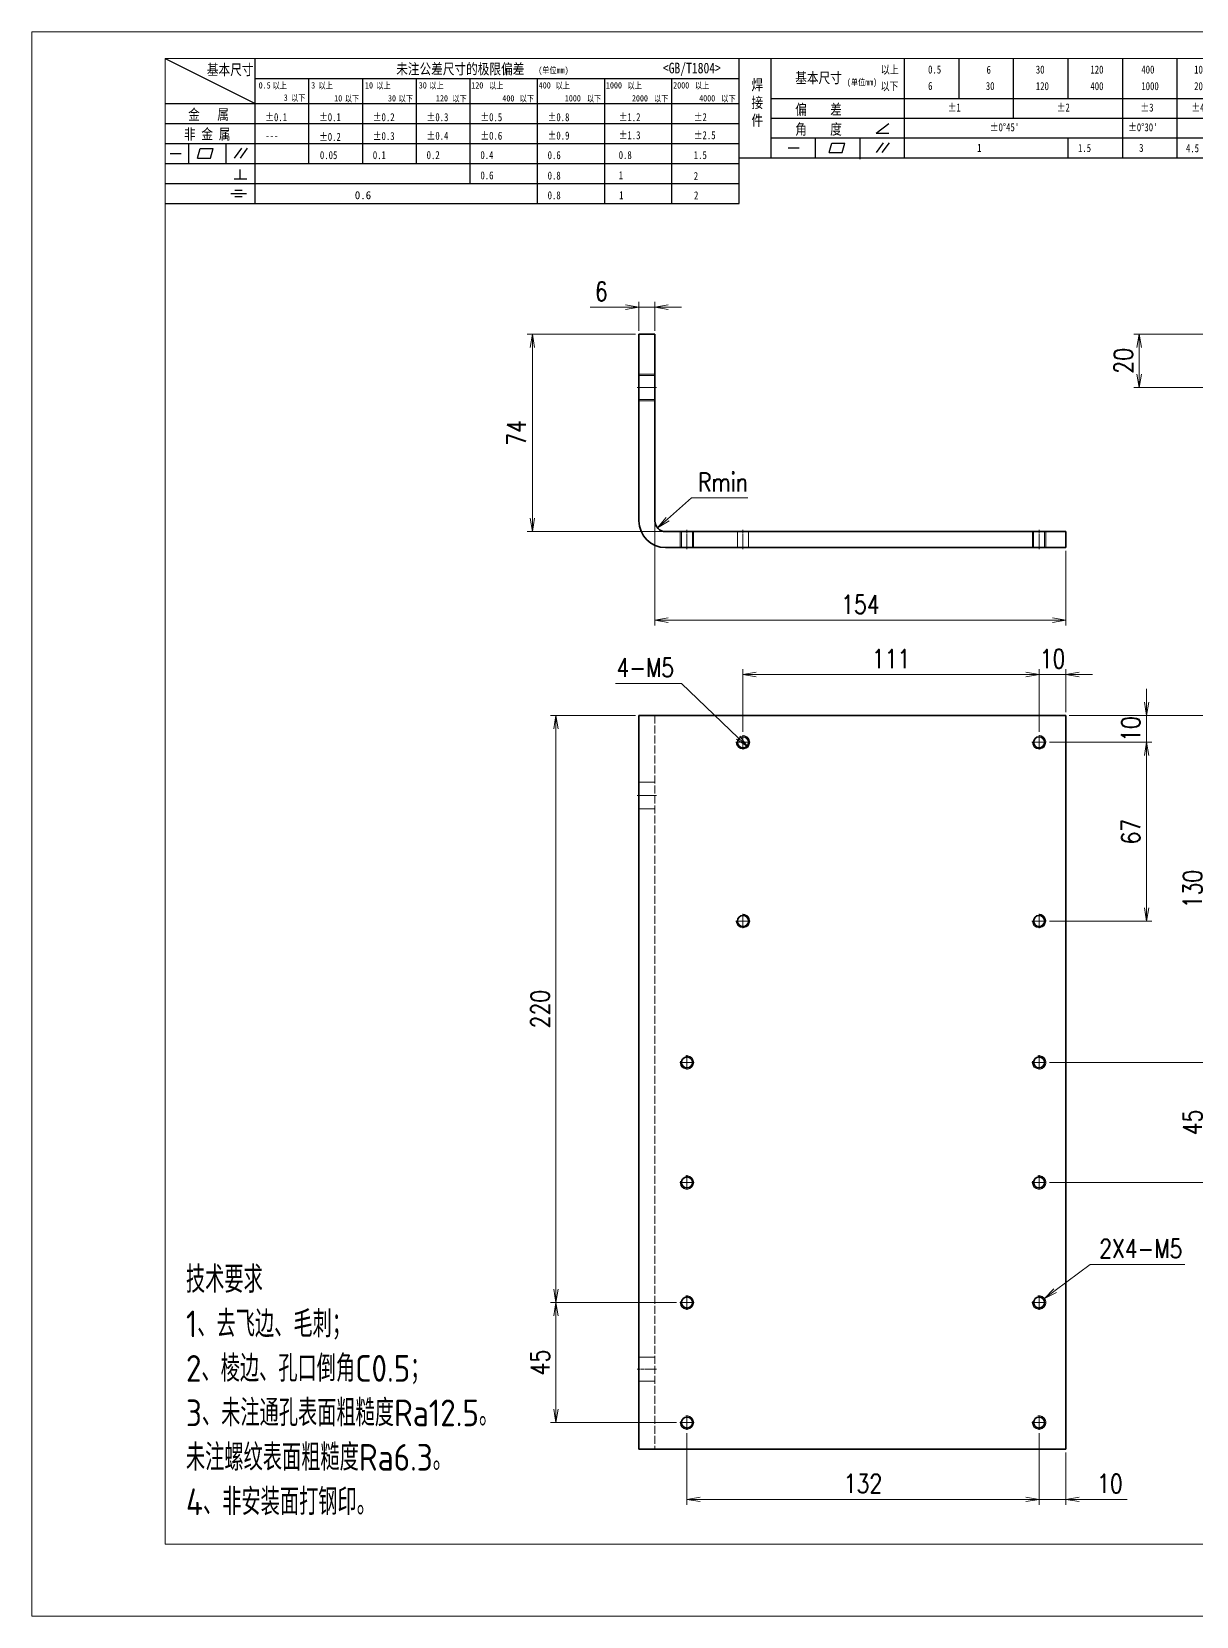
# Model space of a CAD drawing. Header units: inches. Extents: x 269 to 10986, y 1043 to 4337.
# Drawn here: x 2165 to 2601, y 3497 to 4091 of the extents above; entities that cross this region are included whole.
import ezdxf

# ---------------------------------------------------------------- set-up
doc = ezdxf.new("R2010")
doc.units = ezdxf.units.IN
doc.header["$MEASUREMENT"] = 0
doc.linetypes.add('AM_ISO02W050x2', pattern=[3.75, 3, -0.75])
doc.linetypes.add('AM_ISO08W050x2', pattern=[9, 6, -0.75, 1.5, -0.75])
for name, color, linetype, lineweight in [('中心线', 2, 'AM_ISO08W050x2', 18), ('图框', 7, 'Continuous', 18), ('标注线', 3, 'Continuous', 18), ('粗实线', 7, 'Continuous', 35), ('细实线', 3, 'Continuous', 18), ('虚线', 1, 'AM_ISO02W050x2', 18)]:
    doc.layers.add(name, color=color, linetype=linetype, lineweight=lineweight)
doc.layers.add('图\\M+19E79\\M+195B6\\M+18E9A', color=7, linetype='Continuous')
doc.layers.add('打印', color=7, linetype='Continuous', lineweight=15, plot=False)
doc.layers.add('打印-禁用', color=7, linetype='Continuous', lineweight=15, plot=False)
doc.styles.add('DIM', font='romans.shx', dxfattribs={"width": 0.8, "bigfont": 'bigfont.shx'})
doc.styles.add('国标', font='simfang.ttf', dxfattribs={"width": 0.8})
doc.styles.add('机械长仿宋', font='gbenor.shx', dxfattribs={"height": 1, "bigfont": 'gbcbig.shx'})
doc.dimstyles.new('XR 1-2$0', dxfattribs={"dimscale": 2, "dimtxt": 3.5, "dimasz": 2.5, "dimexe": 1, "dimexo": 0.625, "dimgap": 1.2, "dimtad": 1, "dimdsep": 46, "dimtxsty": 'DIM', "dimblk": 'OPEN', "dimcen": 0, "dimclrd": 8, "dimclre": 8, "dimclrt": 2, "dimazin": 2, "dimtfac": 0.5, "dimtmove": 0, "dimatfit": 3, "dimldrblk": 'OPEN', "dimfxl": 0, "dimtolj": 2, "dimlwd": 13, "dimlwe": 13, "dimarcsym": 0})
doc.dimstyles.new('XR 1-2$3', dxfattribs={"dimscale": 2, "dimtxt": 3.5, "dimasz": 2.5, "dimexe": 1, "dimexo": 0.625, "dimgap": 1.2, "dimtad": 1, "dimtoh": 1, "dimdsep": 46, "dimtxsty": 'DIM', "dimblk": 'OPEN', "dimcen": 0, "dimclrd": 8, "dimclre": 8, "dimclrt": 2, "dimazin": 2, "dimtfac": 0.5, "dimtofl": 0, "dimtmove": 0, "dimatfit": 3, "dimldrblk": 'OPEN', "dimfxl": 0, "dimtolj": 2, "dimlwd": 18, "dimlwe": 18, "dimarcsym": 0})
doc.dimstyles.new('XR 1-2$4', dxfattribs={"dimscale": 2, "dimtxt": 3.5, "dimasz": 2.5, "dimexe": 1, "dimexo": 0.625, "dimgap": 1.2, "dimtad": 1, "dimtoh": 1, "dimdsep": 46, "dimtxsty": 'DIM', "dimblk": 'OPEN', "dimcen": 0, "dimclrd": 8, "dimclre": 8, "dimclrt": 2, "dimazin": 2, "dimtfac": 0.5, "dimtofl": 0, "dimtmove": 0, "dimatfit": 3, "dimldrblk": 'OPEN', "dimfxl": 0, "dimtolj": 2, "dimlwd": 18, "dimlwe": 18, "dimarcsym": 0})

# ---------------------------------------------------------------- blocks, each defined once
blk = doc.blocks.new('GZDEH零件A3图框V01版')
at = {"layer": '图\\M+19E79\\M+195B6\\M+18E9A', "color": 9}
for p, q in [((2882.49, -1554.46), (2899.37, -1562.92)), ((2899.37, -1581.67), (2899.37, -1554.46)), ((2990.09, -1581.67), (2990.09, -1554.46)), ((2996.09, -1573.08), (2996.09, -1554.46)), ((3021.09, -1561.98), (3021.09, -1554.46)), ((3031.31, -1561.98), (3031.31, -1554.46)), ((3041.53, -1561.98), (3041.53, -1554.46)), ((3051.75, -1561.98), (3051.75, -1554.46)), ((3061.98, -1561.98), (3061.98, -1554.46)), ((3072.2, -1561.98), (3072.2, -1554.46)), ((2899.37, -1558.24), (2990.09, -1558.24)), ((2909.45, -1574.17), (2909.45, -1558.24)), ((2919.53, -1574.17), (2919.53, -1558.24)), ((2929.61, -1574.17), (2929.61, -1558.24)), ((2939.69, -1577.92), (2939.69, -1558.24)), ((2952.29, -1581.67), (2952.29, -1558.24)), ((2964.89, -1581.67), (2964.89, -1558.24)), ((2977.49, -1581.67), (2977.49, -1558.24)), ((2996.09, -1561.98), (3113.09, -1561.98)), ((3021.09, -1573.08), (3021.09, -1561.98)), ((3041.53, -1565.68), (3041.53, -1561.98)), ((3061.98, -1573.08), (3061.98, -1561.98)), ((3072.2, -1573.08), (3072.2, -1561.98)), ((2882.49, -1562.92), (2990.09, -1562.92)), ((2882.49, -1566.67), (2990.09, -1566.67)), ((2996.09, -1565.68), (3113.09, -1565.68)), ((3015.75, -1568.51), (3018.15, -1566.66)), ((2882.49, -1570.42), (2990.09, -1570.42)), ((2886.92, -1574.12), (2886.92, -1570.42)), ((2893.91, -1574.12), (2893.91, -1570.42)), ((2996.09, -1569.38), (3113.09, -1569.38)), ((3004.42, -1573.08), (3004.42, -1569.38)), ((3006.97, -1572.12), (3007.45, -1570.33)), ((3007.45, -1570.33), (3009.86, -1570.33)), ((3009.39, -1572.12), (3009.86, -1570.33)), ((3012.75, -1573.08), (3012.75, -1569.38)), ((3015.75, -1568.51), (3018.15, -1568.51)), ((3015.81, -1572.12), (3017.15, -1570.26)), ((3016.89, -1572.12), (3018.23, -1570.26)), ((3051.75, -1573.08), (3051.75, -1569.38)), ((2883.43, -1572.27), (2885.49, -1572.27)), ((2888.59, -1573.16), (2889.07, -1571.37)), ((2888.59, -1573.16), (2891, -1573.16)), ((2889.07, -1571.37), (2891.48, -1571.37)), ((2891, -1573.16), (2891.48, -1571.37)), ((2895.52, -1573.16), (2896.85, -1571.3)), ((2896.6, -1573.16), (2897.94, -1571.3)), ((2990.09, -1573.08), (3113.09, -1573.08)), ((2999.26, -1571.23), (3001.32, -1571.23)), ((3006.97, -1572.12), (3009.39, -1572.12)), ((3012.75, -1573.33), (3012.75, -1573.08)), ((2882.49, -1574.17), (2990.09, -1574.17)), ((2895.42, -1577.05), (2897.81, -1577.05)), ((2896.58, -1577.05), (2896.58, -1575.28)), ((2882.49, -1577.92), (2990.09, -1577.92)), ((2894.79, -1579.77), (2897.77, -1579.77)), ((2895.57, -1579.17), (2896.92, -1579.17)), ((2882.49, -1581.67), (2990.09, -1581.67)), ((2895.57, -1580.37), (2896.93, -1580.37))]:
    blk.add_line(p, q, dxfattribs=at)
at = {"layer": '图框', "linetype": 'Continuous'}
for p, q in [((2882.49, -1554.46), (2882.49, -1832.96)), ((3272.49, -1554.46), (2882.49, -1554.46)), ((2882.49, -1832.96), (3272.49, -1832.96))]:
    blk.add_line(p, q, dxfattribs=at)
at = {"layer": '打印-禁用', "linetype": 'Continuous'}
for p, q in [((2857.49, -1549.46), (2857.49, -1846.46)), ((3277.49, -1549.46), (2857.49, -1549.46)), ((2857.49, -1846.46), (3277.49, -1846.46))]:
    blk.add_line(p, q, dxfattribs=at)
at = {"layer": '图\\M+19E79\\M+195B6\\M+18E9A', "color": 9, "style": '国标', "width": 0.8}
for s, height, p in [('基本尺寸', 2, (2890.33, -1557.58)), ('未注公差尺寸的极限偏差', 2, (2925.81, -1557.44)), ('<GB/T1804>', 2, (2975.78, -1557.27)), ('以上', 1.5, (3016.64, -1557.33)), ('0.5', 1.5, (3025.49, -1557.3)), ('6', 1.5, (3036.45, -1557.34)), ('30', 1.5, (3045.69, -1557.31)), ('120', 1.5, (3055.91, -1557.31)), ('400', 1.5, (3065.46, -1557.31)), ('1000', 1.5, (3075.36, -1557.31)), ('30', 1.2, (2930.04, -1560.11)), ('基本尺寸', 2, (3000.6, -1559.1)), ('以下', 1.5, (3016.58, -1560.43)), ('6', 1.5, (3025.49, -1560.38)), ('30', 1.5, (3036.31, -1560.39)), ('120', 1.5, (3045.69, -1560.41)), ('400', 1.5, (3055.91, -1560.41)), ('1000', 1.5, (3065.46, -1560.41)), ('2000', 1.5, (3075.36, -1560.41)), ('金   属', 2, (2886.82, -1565.98)), ('±0.1', 1.5, (2901.27, -1566.23)), ('±0.1', 1.5, (2911.35, -1566.23)), ('±0.2', 1.5, (2921.43, -1566.23)), ('±0.3', 1.5, (2931.51, -1566.23)), ('±0.5', 1.5, (2941.59, -1566.23)), ('±0.8', 1.5, (2954.19, -1566.23)), ('±1.2', 1.5, (2967.51, -1566.23)), ('±2', 1.5, (2981.58, -1566.23)), ('偏    差', 2, (3000.6, -1565.04)), ('±1', 1.5, (3029.16, -1564.42)), ('±2', 1.5, (3049.61, -1564.42)), ('±3', 1.5, (3065.3, -1564.42)), ('±4', 1.5, (3074.85, -1564.42)), ('非 金 属', 2, (2886.02, -1569.65)), ('±0.3', 1.5, (2921.43, -1569.77)), ('±0.4', 1.5, (2931.51, -1569.71)), ('±0.6', 1.5, (2941.59, -1569.71)), ('±0.9', 1.5, (2954.19, -1569.68)), ('±1.3', 1.5, (2967.51, -1569.62)), ('±2.5', 1.5, (2981.58, -1569.61)), ('角    度', 2, (3000.6, -1568.74)), ("±0%%D45'", 1.5, (3037.06, -1568.12)), ("±0%%D30'", 1.5, (3062.98, -1568.12)), ('---', 1.5, (2901.27, -1569.65)), ('±0.2', 1.5, (2911.35, -1569.92)), ('1', 1.5, (3034.69, -1571.98)), ('1.5', 1.5, (3053.59, -1572.01)), ('3', 1.5, (3065.05, -1571.98)), ('4.5', 1.5, (3073.82, -1572.05)), ('0.1', 1.5, (2921.43, -1573.34)), ('0.2', 1.5, (2931.51, -1573.33)), ('0.4', 1.5, (2941.59, -1573.33)), ('0.6', 1.5, (2954.19, -1573.35)), ('0.8', 1.5, (2967.51, -1573.33)), ('1.5', 1.5, (2981.58, -1573.34)), ('0.6', 1.5, (2941.59, -1577.14)), ('0.8', 1.5, (2954.19, -1577.17)), ('1', 1.5, (2967.51, -1577.12)), ('2', 1.5, (2981.58, -1577.26)), ('0.8', 1.5, (2954.19, -1580.87)), ('1', 1.5, (2967.59, -1580.86)), ('2', 1.5, (2981.62, -1580.89))]:
    blk.add_text(s, height=height, dxfattribs=at).set_placement(p)
at = {"layer": '图\\M+19E79\\M+195B6\\M+18E9A', "color": 9, "lineweight": 15, "style": '国标', "width": 0.8}
for s, p in [('(单位mm)', (2952.44, -1557.27)), ('0.5', (2900.03, -1560.11)), ('以上', (2902.64, -1560.16)), ('3', (2909.88, -1560.11)), ('以上', (2911.25, -1560.16)), ('10', (2919.96, -1560.11)), ('以上', (2922.09, -1560.16)), ('以上', (2932.02, -1560.16)), ('120', (2939.88, -1560.11)), ('以上', (2943.21, -1560.16)), ('400', (2952.52, -1560.11)), ('以上', (2955.68, -1560.16)), ('1000', (2965.12, -1560.11)), ('以上', (2969.16, -1560.16)), ('2000', (2977.72, -1560.11)), ('以上', (2981.8, -1560.16)), ('(单位mm)', (3010.27, -1559.51)), ('3', (2904.73, -1562.41)), ('以下', (2906.1, -1562.46)), ('10', (2914.19, -1562.54)), ('以下', (2916.18, -1562.59)), ('30', (2924.27, -1562.54)), ('以下', (2926.26, -1562.59)), ('120', (2933.26, -1562.54)), ('以下', (2936.34, -1562.59)), ('400', (2945.7, -1562.54)), ('以下', (2948.94, -1562.59)), ('1000', (2957.41, -1562.54)), ('以下', (2961.54, -1562.59)), ('2000', (2969.99, -1562.54)), ('以下', (2974.14, -1562.59)), ('4000', (2982.59, -1562.54)), ('以下', (2986.74, -1562.59))]:
    blk.add_text(s, height=1.2, dxfattribs=at).set_placement(p)
at = {"layer": '图\\M+19E79\\M+195B6\\M+18E9A', "color": 9, "lineweight": 13, "style": '国标'}
blk.add_text('0.6', height=1.5, dxfattribs=at).set_placement((2918.05, -1580.85))
at = {"layer": '图\\M+19E79\\M+195B6\\M+18E9A', "color": 9, "style": '国标'}
for s, insert, char_height, width, attachment_point in [('焊\\P接\\P件', (2992.39, -1558.41), 2, 3.1877, 1), ('0.05', (2911.51, -1573.37), 1.5, 5.1982, 7)]:
    blk.add_mtext(s, dxfattribs=dict(at, insert=insert, char_height=char_height, width=width, attachment_point=attachment_point))
blk = doc.blocks.new('DEH A3')
at = {"layer": '图框'}
blk.add_blockref('GZDEH零件A3图框V01版', (-2857.49, 1846.46), dxfattribs=at)
blk = doc.blocks.new('_Open')
at = {"color": 0, "linetype": 'ByBlock', "lineweight": -2}
for p, q in [((-1, 0.17), (0, 0)), ((-1, -0.17), (0, 0)), ((0, 0), (-1, 0))]:
    blk.add_line(p, q, dxfattribs=at)
blk = doc.blocks.new('*D1124')
at = {"layer": 'Defpoints', "color": 0, "transparency": 16777216}
for p in [(2392.45, 3977.97), (2352.51, 3903.97), (2402.45, 3903.97)]:
    blk.add_point(p, dxfattribs=at)
at = {"layer": '标注线', "color": 8, "lineweight": 13, "transparency": 16777216}
for p, q in [((2391.2, 3977.97), (2350.51, 3977.97)), ((2352.51, 3972.97), (2352.51, 3908.97)), ((2401.2, 3903.97), (2350.51, 3903.97))]:
    blk.add_line(p, q, dxfattribs=at)
at = {"layer": '标注线', "color": 8, "lineweight": 13, "transparency": 16777216, "xscale": 5, "yscale": 5, "zscale": 5}
for p, rotation in [((2352.51, 3977.97), 90), ((2352.51, 3903.97), 270)]:
    blk.add_blockref('_Open', p, dxfattribs=dict(at, rotation=rotation))
at = {"layer": '标注线', "color": 2, "transparency": 16777216, "insert": (2346.61, 3940.97), "char_height": 7, "attachment_point": 5, "rotation": 90, "style": 'DIM'}
blk.add_mtext('\\A2;74', dxfattribs=at)
blk = doc.blocks.new('*D1125')
at = {"layer": 'Defpoints', "color": 0, "transparency": 16777216}
for p in [(2398.45, 3907.97), (2552.45, 3897.97), (2398.45, 3870.78)]:
    blk.add_point(p, dxfattribs=at)
at = {"layer": '标注线', "color": 8, "lineweight": 13, "transparency": 16777216}
for p, q in [((2398.45, 3906.72), (2398.45, 3868.78)), ((2552.45, 3896.72), (2552.45, 3868.78)), ((2547.45, 3870.78), (2403.45, 3870.78))]:
    blk.add_line(p, q, dxfattribs=at)
at = {"layer": '标注线', "color": 8, "lineweight": 13, "transparency": 16777216, "xscale": 5, "yscale": 5, "zscale": 5, "rotation": 180}
blk.add_blockref('_Open', (2398.45, 3870.78), dxfattribs=at)
at = {"layer": '标注线', "color": 8, "lineweight": 13, "transparency": 16777216, "xscale": 5, "yscale": 5, "zscale": 5}
blk.add_blockref('_Open', (2552.45, 3870.78), dxfattribs=at)
at = {"layer": '标注线', "color": 2, "transparency": 16777216, "insert": (2475.45, 3876.68), "char_height": 7, "attachment_point": 5, "style": 'DIM'}
blk.add_mtext('\\A2;154', dxfattribs=at)
blk = doc.blocks.new('*D1126')
at = {"layer": 'Defpoints', "color": 0, "transparency": 16777216}
for p in [(2392.45, 3988.11), (2392.45, 3977.97), (2398.45, 3977.97)]:
    blk.add_point(p, dxfattribs=at)
at = {"layer": '标注线', "color": 8, "lineweight": 13, "transparency": 16777216}
for p, q in [((2387.45, 3988.11), (2374.18, 3988.11)), ((2392.45, 3979.22), (2392.45, 3990.11)), ((2398.45, 3988.11), (2392.45, 3988.11)), ((2398.45, 3979.22), (2398.45, 3990.11)), ((2403.45, 3988.11), (2408.45, 3988.11))]:
    blk.add_line(p, q, dxfattribs=at)
at = {"layer": '标注线', "color": 8, "lineweight": 13, "transparency": 16777216, "xscale": 5, "yscale": 5, "zscale": 5}
blk.add_blockref('_Open', (2392.45, 3988.11), dxfattribs=at)
at = {"layer": '标注线', "color": 8, "lineweight": 13, "transparency": 16777216, "xscale": 5, "yscale": 5, "zscale": 5, "rotation": 180}
blk.add_blockref('_Open', (2398.45, 3988.11), dxfattribs=at)
at = {"layer": '标注线', "color": 2, "transparency": 16777216, "insert": (2378.31, 3994.01), "char_height": 7, "attachment_point": 5, "style": 'DIM'}
blk.add_mtext('\\A2;6', dxfattribs=at)
blk = doc.blocks.new('*D1127')
at = {"layer": 'Defpoints', "color": 0, "transparency": 16777216}
for p in [(2399.45, 3905.32), (2402.45, 3907.97)]:
    blk.add_point(p, dxfattribs=at)
at = {"layer": '标注线', "color": 8, "lineweight": 18, "transparency": 16777216}
for p, q in [((2412.2, 3916.57), (2403.2, 3908.63)), ((2433.26, 3916.57), (2412.2, 3916.57))]:
    blk.add_line(p, q, dxfattribs=at)
at = {"layer": '标注线', "color": 8, "lineweight": 18, "transparency": 16777216, "xscale": 5, "yscale": 5, "zscale": 5, "rotation": 221.4023541219483}
blk.add_blockref('_Open', (2399.45, 3905.32), dxfattribs=at)
at = {"layer": '标注线', "color": 2, "transparency": 16777216, "insert": (2423.93, 3922.47), "char_height": 7, "attachment_point": 5, "style": 'DIM'}
blk.add_mtext('\\A2;{\\Fromans,bigfont|c134;Rmin}', dxfattribs=at)
blk = doc.blocks.new('*D1131')
at = {"layer": 'Defpoints', "color": 0, "transparency": 16777216}
for p in [(2579.94, 3977.97), (2605.65, 3977.97), (2629.15, 3957.97)]:
    blk.add_point(p, dxfattribs=at)
at = {"layer": '标注线', "color": 8, "lineweight": 13, "transparency": 16777216}
for p, q in [((2604.4, 3977.97), (2577.94, 3977.97)), ((2579.94, 3962.97), (2579.94, 3972.97)), ((2627.9, 3957.97), (2577.94, 3957.97))]:
    blk.add_line(p, q, dxfattribs=at)
at = {"layer": '标注线', "color": 8, "lineweight": 13, "transparency": 16777216, "xscale": 5, "yscale": 5, "zscale": 5}
for p, rotation in [((2579.94, 3977.97), 90), ((2579.94, 3957.97), 270)]:
    blk.add_blockref('_Open', p, dxfattribs=dict(at, rotation=rotation))
at = {"layer": '标注线', "color": 2, "transparency": 16777216, "insert": (2574.04, 3967.97), "char_height": 7, "attachment_point": 5, "rotation": 90, "style": 'DIM'}
blk.add_mtext('\\A2;20', dxfattribs=at)
blk = doc.blocks.new('*D1133')
at = {"layer": 'Defpoints', "color": 0, "transparency": 16777216}
for p in [(2542.45, 3850.42), (2552.45, 3834.98), (2542.45, 3827.67)]:
    blk.add_point(p, dxfattribs=at)
at = {"layer": '标注线', "color": 8, "lineweight": 13, "transparency": 16777216}
for p, q in [((2537.45, 3850.42), (2532.45, 3850.42)), ((2542.45, 3828.92), (2542.45, 3852.42)), ((2552.45, 3850.42), (2542.45, 3850.42)), ((2552.45, 3836.23), (2552.45, 3852.42)), ((2557.45, 3850.42), (2562.45, 3850.42))]:
    blk.add_line(p, q, dxfattribs=at)
at = {"layer": '标注线', "color": 8, "lineweight": 13, "transparency": 16777216, "xscale": 5, "yscale": 5, "zscale": 5}
blk.add_blockref('_Open', (2542.45, 3850.42), dxfattribs=at)
at = {"layer": '标注线', "color": 8, "lineweight": 13, "transparency": 16777216, "xscale": 5, "yscale": 5, "zscale": 5, "rotation": 180}
blk.add_blockref('_Open', (2552.45, 3850.42), dxfattribs=at)
at = {"layer": '标注线', "color": 2, "transparency": 16777216, "insert": (2547.45, 3856.32), "char_height": 7, "attachment_point": 5, "style": 'DIM'}
blk.add_mtext('\\A2;10', dxfattribs=at)
blk = doc.blocks.new('*D1134')
at = {"layer": 'Defpoints', "color": 0, "transparency": 16777216}
for p in [(2542.45, 3850.42), (2542.45, 3843.29), (2431.45, 3827.67)]:
    blk.add_point(p, dxfattribs=at)
at = {"layer": '标注线', "color": 8, "lineweight": 13, "transparency": 16777216}
for p, q in [((2431.45, 3828.92), (2431.45, 3852.42)), ((2436.45, 3850.42), (2537.45, 3850.42)), ((2542.45, 3844.54), (2542.45, 3852.42))]:
    blk.add_line(p, q, dxfattribs=at)
at = {"layer": '标注线', "color": 8, "lineweight": 13, "transparency": 16777216, "xscale": 5, "yscale": 5, "zscale": 5, "rotation": 180}
blk.add_blockref('_Open', (2431.45, 3850.42), dxfattribs=at)
at = {"layer": '标注线', "color": 8, "lineweight": 13, "transparency": 16777216, "xscale": 5, "yscale": 5, "zscale": 5}
blk.add_blockref('_Open', (2542.45, 3850.42), dxfattribs=at)
at = {"layer": '标注线', "color": 2, "transparency": 16777216, "insert": (2486.95, 3856.32), "char_height": 7, "attachment_point": 5, "style": 'DIM'}
blk.add_mtext('\\A2;111', dxfattribs=at)
blk = doc.blocks.new('*D1135')
at = {"layer": 'Defpoints', "color": 0, "transparency": 16777216}
for p in [(2552.45, 3834.98), (2582.75, 3834.98), (2545.13, 3824.98)]:
    blk.add_point(p, dxfattribs=at)
at = {"layer": '标注线', "color": 8, "lineweight": 13, "transparency": 16777216}
for p, q in [((2582.75, 3839.98), (2582.75, 3844.98)), ((2553.7, 3834.98), (2584.75, 3834.98)), ((2582.75, 3824.98), (2582.75, 3834.98)), ((2546.38, 3824.98), (2584.75, 3824.98)), ((2582.75, 3819.98), (2582.75, 3814.98))]:
    blk.add_line(p, q, dxfattribs=at)
at = {"layer": '标注线', "color": 8, "lineweight": 13, "transparency": 16777216, "xscale": 5, "yscale": 5, "zscale": 5}
for p, rotation in [((2582.75, 3834.98), 270), ((2582.75, 3824.98), 90)]:
    blk.add_blockref('_Open', p, dxfattribs=dict(at, rotation=rotation))
at = {"layer": '标注线', "color": 2, "transparency": 16777216, "insert": (2576.85, 3829.98), "char_height": 7, "attachment_point": 5, "rotation": 90, "style": 'DIM'}
blk.add_mtext('\\A2;10', dxfattribs=at)
blk = doc.blocks.new('*D1136')
at = {"layer": 'Defpoints', "color": 0, "transparency": 16777216}
for p in [(2563.45, 3824.98), (2545.13, 3757.98), (2582.75, 3757.98)]:
    blk.add_point(p, dxfattribs=at)
at = {"layer": '标注线', "color": 8, "lineweight": 13, "transparency": 16777216}
for p, q in [((2564.7, 3824.98), (2584.75, 3824.98)), ((2582.75, 3819.98), (2582.75, 3762.98)), ((2546.38, 3757.98), (2584.75, 3757.98))]:
    blk.add_line(p, q, dxfattribs=at)
at = {"layer": '标注线', "color": 8, "lineweight": 13, "transparency": 16777216, "xscale": 5, "yscale": 5, "zscale": 5}
for p, rotation in [((2582.75, 3824.98), 90), ((2582.75, 3757.98), 270)]:
    blk.add_blockref('_Open', p, dxfattribs=dict(at, rotation=rotation))
at = {"layer": '标注线', "color": 2, "transparency": 16777216, "insert": (2576.85, 3791.48), "char_height": 7, "attachment_point": 5, "rotation": 90, "style": 'DIM'}
blk.add_mtext('\\A2;67', dxfattribs=at)
blk = doc.blocks.new('*D1137')
at = {"layer": 'Defpoints', "color": 0, "transparency": 16777216}
for p in [(2557.51, 3834.98), (2605.87, 3834.98), (2545.13, 3704.98)]:
    blk.add_point(p, dxfattribs=at)
at = {"layer": '标注线', "color": 8, "lineweight": 13, "transparency": 16777216}
for p, q in [((2558.76, 3834.98), (2607.87, 3834.98)), ((2605.87, 3709.98), (2605.87, 3829.98)), ((2546.38, 3704.98), (2607.87, 3704.98))]:
    blk.add_line(p, q, dxfattribs=at)
at = {"layer": '标注线', "color": 8, "lineweight": 13, "transparency": 16777216, "xscale": 5, "yscale": 5, "zscale": 5}
for p, rotation in [((2605.87, 3834.98), 90), ((2605.87, 3704.98), 270)]:
    blk.add_blockref('_Open', p, dxfattribs=dict(at, rotation=rotation))
at = {"layer": '标注线', "color": 2, "transparency": 16777216, "insert": (2599.97, 3769.98), "char_height": 7, "attachment_point": 5, "rotation": 90, "style": 'DIM'}
blk.add_mtext('\\A2;130', dxfattribs=at)
blk = doc.blocks.new('*D1138')
at = {"layer": 'Defpoints', "color": 0, "transparency": 16777216}
for p in [(2567.39, 3704.98), (2545.13, 3659.98), (2605.87, 3659.98)]:
    blk.add_point(p, dxfattribs=at)
at = {"layer": '标注线', "color": 8, "lineweight": 13, "transparency": 16777216}
for p, q in [((2568.64, 3704.98), (2607.87, 3704.98)), ((2605.87, 3699.98), (2605.87, 3664.98)), ((2546.38, 3659.98), (2607.87, 3659.98))]:
    blk.add_line(p, q, dxfattribs=at)
at = {"layer": '标注线', "color": 8, "lineweight": 13, "transparency": 16777216, "xscale": 5, "yscale": 5, "zscale": 5}
for p, rotation in [((2605.87, 3704.98), 90), ((2605.87, 3659.98), 270)]:
    blk.add_blockref('_Open', p, dxfattribs=dict(at, rotation=rotation))
at = {"layer": '标注线', "color": 2, "transparency": 16777216, "insert": (2599.97, 3682.48), "char_height": 7, "attachment_point": 5, "rotation": 90, "style": 'DIM'}
blk.add_mtext('\\A2;45', dxfattribs=at)
blk = doc.blocks.new('*D1139')
at = {"layer": 'Defpoints', "color": 0, "transparency": 16777216}
for p in [(2361.34, 3834.98), (2392.45, 3834.98), (2407.76, 3614.98)]:
    blk.add_point(p, dxfattribs=at)
at = {"layer": '标注线', "color": 8, "lineweight": 13, "transparency": 16777216}
for p, q in [((2391.2, 3834.98), (2359.34, 3834.98)), ((2361.34, 3619.98), (2361.34, 3829.98)), ((2406.51, 3614.98), (2359.34, 3614.98))]:
    blk.add_line(p, q, dxfattribs=at)
at = {"layer": '标注线', "color": 8, "lineweight": 13, "transparency": 16777216, "xscale": 5, "yscale": 5, "zscale": 5}
for p, rotation in [((2361.34, 3834.98), 90), ((2361.34, 3614.98), 270)]:
    blk.add_blockref('_Open', p, dxfattribs=dict(at, rotation=rotation))
at = {"layer": '标注线', "color": 2, "transparency": 16777216, "insert": (2355.44, 3724.98), "char_height": 7, "attachment_point": 5, "rotation": 90, "style": 'DIM'}
blk.add_mtext('\\A2;220', dxfattribs=at)
blk = doc.blocks.new('*D1140')
at = {"layer": 'Defpoints', "color": 0, "transparency": 16777216}
for p in [(2361.34, 3614.98), (2379.05, 3614.98), (2407.76, 3569.98)]:
    blk.add_point(p, dxfattribs=at)
at = {"layer": '标注线', "color": 8, "lineweight": 13, "transparency": 16777216}
for p, q in [((2377.8, 3614.98), (2359.34, 3614.98)), ((2361.34, 3574.98), (2361.34, 3609.98)), ((2406.51, 3569.98), (2359.34, 3569.98))]:
    blk.add_line(p, q, dxfattribs=at)
at = {"layer": '标注线', "color": 8, "lineweight": 13, "transparency": 16777216, "xscale": 5, "yscale": 5, "zscale": 5}
for p, rotation in [((2361.34, 3614.98), 90), ((2361.34, 3569.98), 270)]:
    blk.add_blockref('_Open', p, dxfattribs=dict(at, rotation=rotation))
at = {"layer": '标注线', "color": 2, "transparency": 16777216, "insert": (2355.44, 3592.48), "char_height": 7, "attachment_point": 5, "rotation": 90, "style": 'DIM'}
blk.add_mtext('\\A2;45', dxfattribs=at)
blk = doc.blocks.new('*D1141')
at = {"layer": 'Defpoints', "color": 0, "transparency": 16777216}
for p in [(2542.45, 3567.3), (2552.45, 3559.98), (2552.45, 3541.18)]:
    blk.add_point(p, dxfattribs=at)
at = {"layer": '标注线', "color": 8, "lineweight": 13, "transparency": 16777216}
for p, q in [((2542.45, 3566.05), (2542.45, 3539.18)), ((2552.45, 3558.73), (2552.45, 3539.18)), ((2537.45, 3541.18), (2532.45, 3541.18)), ((2542.45, 3541.18), (2552.45, 3541.18)), ((2557.45, 3541.18), (2575.51, 3541.18))]:
    blk.add_line(p, q, dxfattribs=at)
at = {"layer": '标注线', "color": 8, "lineweight": 13, "transparency": 16777216, "xscale": 5, "yscale": 5, "zscale": 5}
blk.add_blockref('_Open', (2542.45, 3541.18), dxfattribs=at)
at = {"layer": '标注线', "color": 8, "lineweight": 13, "transparency": 16777216, "xscale": 5, "yscale": 5, "zscale": 5, "rotation": 180}
blk.add_blockref('_Open', (2552.45, 3541.18), dxfattribs=at)
at = {"layer": '标注线', "color": 2, "transparency": 16777216, "insert": (2568.98, 3547.08), "char_height": 7, "attachment_point": 5, "style": 'DIM'}
blk.add_mtext('\\A2;10', dxfattribs=at)
blk = doc.blocks.new('*D1142')
at = {"layer": 'Defpoints', "color": 0, "transparency": 16777216}
for p in [(2410.45, 3567.3), (2542.45, 3556.49), (2410.45, 3541.18)]:
    blk.add_point(p, dxfattribs=at)
at = {"layer": '标注线', "color": 8, "lineweight": 13, "transparency": 16777216}
for p, q in [((2410.45, 3566.05), (2410.45, 3539.18)), ((2542.45, 3555.24), (2542.45, 3539.18)), ((2537.45, 3541.18), (2415.45, 3541.18))]:
    blk.add_line(p, q, dxfattribs=at)
at = {"layer": '标注线', "color": 8, "lineweight": 13, "transparency": 16777216, "xscale": 5, "yscale": 5, "zscale": 5, "rotation": 180}
blk.add_blockref('_Open', (2410.45, 3541.18), dxfattribs=at)
at = {"layer": '标注线', "color": 8, "lineweight": 13, "transparency": 16777216, "xscale": 5, "yscale": 5, "zscale": 5}
blk.add_blockref('_Open', (2542.45, 3541.18), dxfattribs=at)
at = {"layer": '标注线', "color": 2, "transparency": 16777216, "insert": (2476.45, 3547.08), "char_height": 7, "attachment_point": 5, "style": 'DIM'}
blk.add_mtext('\\A2;132', dxfattribs=at)
blk = doc.blocks.new('*D1143')
at = {"layer": 'Defpoints', "color": 0, "transparency": 16777216}
for p in [(2429.64, 3826.71), (2433.25, 3823.25)]:
    blk.add_point(p, dxfattribs=at)
at = {"layer": '标注线', "color": 8, "lineweight": 18, "transparency": 16777216}
for p, q in [((2383.62, 3847.06), (2408.42, 3847.06)), ((2408.42, 3847.06), (2429.64, 3826.71))]:
    blk.add_line(p, q, dxfattribs=at)
at = {"layer": '标注线', "color": 8, "lineweight": 18, "transparency": 16777216, "xscale": 5, "yscale": 5, "zscale": 5, "rotation": 316.2078622062864}
blk.add_blockref('_Open', (2433.25, 3823.25), dxfattribs=at)
at = {"layer": '标注线', "color": 2, "transparency": 16777216, "insert": (2394.82, 3852.96), "char_height": 7, "attachment_point": 5, "style": 'DIM'}
blk.add_mtext('\\A2;{\\Fromans,bigfont|c134;4-}M5', dxfattribs=at)
blk = doc.blocks.new('*D1144')
at = {"layer": 'Defpoints', "color": 0, "transparency": 16777216}
for p in [(2540.44, 3613.49), (2544.45, 3616.48)]:
    blk.add_point(p, dxfattribs=at)
at = {"layer": '标注线', "color": 8, "lineweight": 18, "transparency": 16777216}
for p, q in [((2561.63, 3629.29), (2548.46, 3619.47)), ((2597.09, 3629.29), (2561.63, 3629.29))]:
    blk.add_line(p, q, dxfattribs=at)
at = {"layer": '标注线', "color": 8, "lineweight": 18, "transparency": 16777216, "xscale": 5, "yscale": 5, "zscale": 5, "rotation": 216.7095716316941}
blk.add_blockref('_Open', (2544.45, 3616.48), dxfattribs=at)
at = {"layer": '标注线', "color": 2, "transparency": 16777216, "insert": (2580.56, 3635.19), "char_height": 7, "attachment_point": 5, "style": 'DIM'}
blk.add_mtext('\\A2;{\\Fromans,bigfont|c134;2X4-}M5', dxfattribs=at)

msp = doc.modelspace()

# ---------------------------------------------------------------- linework, layer by layer
at = {"layer": '中心线', "lineweight": 13, "ltscale": 0.180016}
for p, q in [((2391.845, 3957.969), (2399.045, 3957.969)), ((2399.045, 3589.983), (2391.845, 3589.983))]:
    msp.add_line(p, q, dxfattribs=at)
at = {"layer": '中心线', "lineweight": 13, "ltscale": 0.18}
for p, q in [((2410.445, 3897.369), (2410.445, 3904.569)), ((2431.445, 3897.369), (2431.445, 3904.569)), ((2542.445, 3897.369), (2542.445, 3904.569)), ((2391.845, 3804.983), (2399.045, 3804.983))]:
    msp.add_line(p, q, dxfattribs=at)
at = {"layer": '中心线', "lineweight": 13, "ltscale": 0.134351}
for p, q in [((2431.445, 3827.67), (2431.445, 3822.296)), ((2542.445, 3827.67), (2542.445, 3822.296)), ((2431.445, 3760.67), (2431.445, 3755.296)), ((2542.445, 3760.67), (2542.445, 3755.296)), ((2410.445, 3707.67), (2410.445, 3702.296)), ((2542.445, 3707.67), (2542.445, 3702.296)), ((2410.445, 3662.67), (2410.445, 3657.296)), ((2542.445, 3662.67), (2542.445, 3657.296)), ((2410.445, 3617.67), (2410.445, 3612.296)), ((2542.445, 3617.67), (2542.445, 3612.296)), ((2410.445, 3572.67), (2410.445, 3567.296)), ((2542.445, 3572.67), (2542.445, 3567.296))]:
    msp.add_line(p, q, dxfattribs=at)
at = {"layer": '中心线', "lineweight": 13, "ltscale": 0.134355}
for p, q in [((2434.133, 3824.983), (2428.758, 3824.983)), ((2545.133, 3824.983), (2539.758, 3824.983)), ((2434.133, 3757.983), (2428.758, 3757.983)), ((2545.133, 3757.983), (2539.758, 3757.983)), ((2413.133, 3704.983), (2407.758, 3704.983)), ((2545.133, 3704.983), (2539.758, 3704.983)), ((2413.133, 3659.983), (2407.758, 3659.983)), ((2545.133, 3659.983), (2539.758, 3659.983)), ((2413.133, 3614.983), (2407.758, 3614.983)), ((2545.133, 3614.983), (2539.758, 3614.983)), ((2413.133, 3569.983), (2407.758, 3569.983)), ((2545.133, 3569.983), (2539.758, 3569.983))]:
    msp.add_line(p, q, dxfattribs=at)
at = {"layer": '打印'}
msp.add_lwpolyline([(2164.829, 4091.354), (3004.829, 4091.354), (3004.829, 3497.354), (2164.829, 3497.354)], close=True, dxfattribs=at)
at = {"layer": '粗实线'}
for p, q in [((2392.445, 3907.969), (2392.445, 3977.969)), ((2398.445, 3977.969), (2398.445, 3907.969)), ((2402.445, 3903.969), (2552.445, 3903.969)), ((2402.445, 3897.969), (2552.445, 3897.969)), ((2392.445, 3834.983), (2392.445, 3559.983)), ((2402.445, 3834.983), (2552.445, 3834.983)), ((2552.445, 3834.983), (2552.445, 3559.983)), ((2402.445, 3559.983), (2552.445, 3559.983))]:
    msp.add_line(p, q, dxfattribs=at)
at = {"layer": '粗实线', "ltscale": 0.15}
for p, q in [((2392.445, 3977.969), (2398.445, 3977.969)), ((2552.445, 3897.969), (2552.445, 3903.969))]:
    msp.add_line(p, q, dxfattribs=at)
at = {"layer": '粗实线', "ltscale": 0.25}
for p, q in [((2392.445, 3834.983), (2402.445, 3834.983)), ((2392.445, 3559.983), (2402.445, 3559.983))]:
    msp.add_line(p, q, dxfattribs=at)
at = {"layer": '粗实线'}
for centre in [(2431.445, 3824.983), (2542.445, 3824.983), (2431.445, 3757.983), (2542.445, 3757.983), (2410.445, 3704.983), (2542.445, 3704.983), (2410.445, 3659.983), (2542.445, 3659.983), (2410.445, 3614.983), (2542.445, 3614.983), (2410.445, 3569.983), (2542.445, 3569.983)]:
    msp.add_circle(centre, 2.067, dxfattribs=at)
for radius in [10, 4]:
    msp.add_arc((2402.445, 3907.969), radius, 180, 270, dxfattribs=at)
at = {"layer": '细实线'}
for centre, start, end in [((2431.445, 3824.983), 180, 90.000175), ((2542.445, 3824.983), 180, 90.000175), ((2431.445, 3757.983), 180, 90.000175), ((2542.445, 3757.983), 180, 90.000175), ((2410.445, 3704.983), 169.999993, 100.000014), ((2542.445, 3704.983), 169.999993, 100.000014), ((2410.445, 3659.983), 169.999993, 100.000014), ((2542.445, 3659.983), 169.999993, 100.000014), ((2410.445, 3614.983), 169.999993, 100.000014), ((2542.445, 3614.983), 169.999993, 100.000014), ((2410.445, 3569.983), 169.999993, 100.000014), ((2542.445, 3569.983), 169.999993, 100.000014)]:
    msp.add_arc(centre, 2.5, start, end, dxfattribs=at)
at = {"layer": '虚线', "ltscale": 0.15}
for p, q in [((2392.445, 3962.969), (2398.445, 3962.969)), ((2398.445, 3962.469), (2392.445, 3962.469)), ((2398.445, 3953.469), (2392.445, 3953.469)), ((2392.445, 3952.969), (2398.445, 3952.969)), ((2407.945, 3897.969), (2407.945, 3903.969)), ((2407.945, 3897.969), (2407.945, 3903.969)), ((2407.945, 3897.969), (2407.945, 3903.969)), ((2407.945, 3897.969), (2407.945, 3903.969)), ((2408.378, 3897.969), (2408.378, 3903.969)), ((2408.378, 3897.969), (2408.378, 3903.969)), ((2408.378, 3897.969), (2408.378, 3903.969)), ((2408.378, 3897.969), (2408.378, 3903.969)), ((2412.512, 3897.969), (2412.512, 3903.969)), ((2412.512, 3897.969), (2412.512, 3903.969)), ((2412.512, 3897.969), (2412.512, 3903.969)), ((2412.512, 3897.969), (2412.512, 3903.969)), ((2412.945, 3897.969), (2412.945, 3903.969)), ((2412.945, 3897.969), (2412.945, 3903.969)), ((2412.945, 3897.969), (2412.945, 3903.969)), ((2412.945, 3897.969), (2412.945, 3903.969)), ((2429.378, 3897.969), (2429.378, 3903.969)), ((2429.378, 3897.969), (2429.378, 3903.969)), ((2433.512, 3897.969), (2433.512, 3903.969)), ((2433.512, 3897.969), (2433.512, 3903.969)), ((2539.945, 3897.969), (2539.945, 3903.969)), ((2539.945, 3897.969), (2539.945, 3903.969)), ((2539.945, 3897.969), (2539.945, 3903.969)), ((2539.945, 3897.969), (2539.945, 3903.969)), ((2540.378, 3897.969), (2540.378, 3903.969)), ((2540.378, 3897.969), (2540.378, 3903.969)), ((2540.378, 3897.969), (2540.378, 3903.969)), ((2540.378, 3897.969), (2540.378, 3903.969)), ((2540.378, 3897.969), (2540.378, 3903.969)), ((2540.378, 3897.969), (2540.378, 3903.969)), ((2544.512, 3897.969), (2544.512, 3903.969)), ((2544.512, 3897.969), (2544.512, 3903.969)), ((2544.512, 3897.969), (2544.512, 3903.969)), ((2544.512, 3897.969), (2544.512, 3903.969)), ((2544.512, 3897.969), (2544.512, 3903.969)), ((2544.512, 3897.969), (2544.512, 3903.969)), ((2544.945, 3897.969), (2544.945, 3903.969)), ((2544.945, 3897.969), (2544.945, 3903.969)), ((2544.945, 3897.969), (2544.945, 3903.969)), ((2544.945, 3897.969), (2544.945, 3903.969)), ((2392.445, 3809.983), (2398.445, 3809.983)), ((2392.445, 3799.983), (2398.445, 3799.983)), ((2398.445, 3594.483), (2392.445, 3594.483)), ((2398.445, 3585.483), (2392.445, 3585.483))]:
    msp.add_line(p, q, dxfattribs=at)
at = {"layer": '虚线'}
msp.add_line((2398.445, 3834.983), (2398.445, 3559.983), dxfattribs=at)

# ---------------------------------------------------------------- block references
at = {"layer": '图框', "xscale": 2, "yscale": 2, "zscale": 2}
msp.add_blockref('DEH A3', (2164.829, 3497.354), dxfattribs=at)

# ---------------------------------------------------------------- texts
at = {"layer": '标注线', "color": 2, "insert": (2222.655, 3535.215), "char_height": 10, "width": 229.64922, "attachment_point": 7, "style": '机械长仿宋'}
msp.add_mtext('\\A2;技术要求\\P1、去飞边、毛刺；\\P2、棱边、孔口倒角C0.5；\\P3、未注通孔表面粗糙度Ra12.5。\\P未注螺纹表面粗糙度Ra6.3。\\P4、非安装面打钢印。', dxfattribs=at)

# ---------------------------------------------------------------- dimensions: what is measured, and where the dimension line sits
at = {"layer": '标注线'}
for base, p1, p2, picture, middle in [((2392.445, 3988.112), (2398.445, 3977.969), (2392.445, 3977.969), '*D1126', (2378.312, 3994.012)), ((2398.445, 3870.778), (2552.445, 3897.969), (2398.445, 3907.969), '*D1125', (2475.445, 3876.678)), ((2542.445, 3850.417), (2431.445, 3827.67), (2542.445, 3843.292), '*D1134', (2486.945, 3856.317)), ((2410.445, 3541.176), (2542.445, 3556.49), (2410.445, 3567.296), '*D1142', (2476.445, 3547.076)), ((2552.445, 3541.176), (2542.445, 3567.296), (2552.445, 3559.983), '*D1141', (2568.979, 3547.076))]:
    dim = msp.add_linear_dim(base=base, p1=p1, p2=p2, dimstyle='XR 1-2$0', dxfattribs=at)
    dim.commit()
    dim.dimension.update_dxf_attribs({"geometry": picture, "text_midpoint": middle})
for base, p1, p2, picture, middle in [((2352.512, 3903.969), (2392.445, 3977.969), (2402.445, 3903.969), '*D1124', (2346.612, 3940.969)), ((2579.936, 3977.969), (2629.155, 3957.969), (2605.655, 3977.969), '*D1131', (2574.036, 3967.969)), ((2361.342, 3834.983), (2407.758, 3614.983), (2392.445, 3834.983), '*D1139', (2355.442, 3724.983)), ((2605.873, 3834.983), (2545.133, 3704.983), (2557.512, 3834.983), '*D1137', (2599.973, 3769.983)), ((2582.747, 3757.983), (2563.449, 3824.983), (2545.133, 3757.983), '*D1136', (2576.847, 3791.483)), ((2605.873, 3659.983), (2567.392, 3704.983), (2545.133, 3659.983), '*D1138', (2599.973, 3682.483)), ((2361.342, 3614.983), (2407.758, 3569.983), (2379.053, 3614.983), '*D1140', (2355.442, 3592.483))]:
    dim = msp.add_linear_dim(base=base, p1=p1, p2=p2, angle=90, dimstyle='XR 1-2$0', dxfattribs=at)
    dim.commit()
    dim.dimension.update_dxf_attribs({"geometry": picture, "text_midpoint": middle})
dim = msp.add_radius_dim(center=(2402.445, 3907.969), mpoint=(2399.445, 3905.323), text='{\\Fromans,bigfont|c134;Rmin}', dimstyle='XR 1-2$4', override={"dimtmove": 1}, dxfattribs=at)
dim.commit()
dim.dimension.update_dxf_attribs({"geometry": '*D1127', "text_midpoint": (2412.197, 3916.566), "dimtype": 164})
for p1, p2, text, override, picture, middle in [((2429.641, 3826.713), (2433.25, 3823.253), '{\\Fromans,bigfont|c134;4-}<>', {"dimpost": 'M<>', "dimtmove": 1}, '*D1143', (2408.42, 3847.058)), ((2540.441, 3613.488), (2544.45, 3616.477), '{\\Fromans,bigfont|c134;2X4-}<>', {"dimpost": 'M<>'}, '*D1144', (2580.561, 3629.286))]:
    dim = msp.add_diameter_dim_2p(p1=p1, p2=p2, text=text, dimstyle='XR 1-2$3', override=override, dxfattribs=at)
    dim.commit()
    dim.dimension.update_dxf_attribs({"geometry": picture, "text_midpoint": middle, "dimtype": 163})
dim = msp.add_linear_dim(base=(2542.445, 3850.417), p1=(2552.445, 3834.983), p2=(2542.445, 3827.67), dimstyle='XR 1-2$0', dxfattribs=at)
dim.commit()
dim.dimension.update_dxf_attribs({"geometry": '*D1133', "text_midpoint": (2547.445, 3850.417), "dimtype": 160})
dim = msp.add_linear_dim(base=(2582.747, 3834.983), p1=(2545.133, 3824.983), p2=(2552.445, 3834.983), angle=90, dimstyle='XR 1-2$0', dxfattribs=at)
dim.commit()
dim.dimension.update_dxf_attribs({"geometry": '*D1135', "text_midpoint": (2582.747, 3829.983), "dimtype": 160})

doc.saveas('drawing.dxf')
